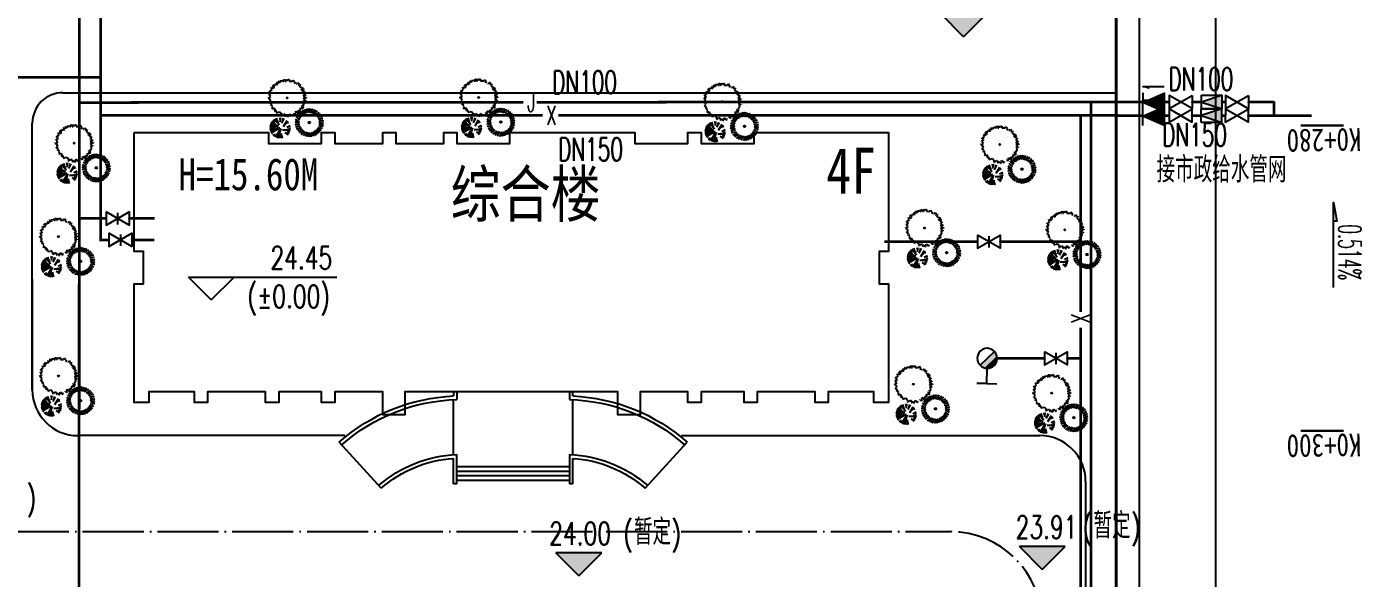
# Model space of a CAD drawing. Header units: millimetres. Extents: x 418304 to 847498, y 48187 to 111456.
# Drawn here: x 423723.6 to 423811.1, y 55814.3 to 55850.5 of the extents above; entities that cross this region are included whole.
import ezdxf

# ---------------------------------------------------------------- set-up
doc = ezdxf.new("R2010")
doc.units = ezdxf.units.MM
doc.header["$LTSCALE"] = 1000
doc.linetypes.add('DASH', pattern=[0.35, 0.25, -0.1])
doc.linetypes.add('DOTE', pattern=[2.42, 2, -0.2, 0.02, -0.2])
for name, color, linetype in [('A绿-1', 82, 'Continuous'), ('DIM_ELEV', 3, 'Continuous'), ('EQUIP_消火栓', 7, 'Continuous'), ('GROUND', 2, 'Continuous'), ('PIPE-消防', 1, 'Continuous'), ('PIPE-给水', 3, 'Continuous'), ('PUB_TEXT', 7, 'Continuous'), ('TEXT_消防', 7, 'Continuous'), ('TEXT_给水', 7, 'Continuous'), ('TREE', 74, 'Continuous'), ('TWT_TEXT', 7, 'Continuous'), ('VALVE_消防', 7, 'Continuous'), ('VALVE_给水', 7, 'Continuous'), ('道路', 4, 'Continuous'), ('道路中心线', 1, 'DOTE'), ('道路网', 7, 'Continuous'), ('高程设计数据', 7, 'Continuous')]:
    doc.layers.add(name, color=color, linetype=linetype)
doc.styles.add('_TCH_DIM', font='SIMPLEX', dxfattribs={"bigfont": 'GBCBIG'})
doc.styles.add('_TWT_PIPEDN', font='SIMPLEX', dxfattribs={"width": 0.8, "height": 3, "bigfont": 'HZTXT'})
doc.styles.add('_TWT_PIPETEXT', font='SIMPLEX', dxfattribs={"width": 0.8, "height": 3.5, "bigfont": 'HZTXT'})
doc.styles.add('HZ', font='rs.shx', dxfattribs={"width": 0.8, "bigfont": 'hztxt.shx'})
doc.styles.add('等线体', font='simhei.ttf')
doc.styles.add('黑体', font='simhei.ttf', dxfattribs={"width": 0.8, "height": 3.5})
doc.linetypes.add('FENCELINE2', pattern='A,0.25,-0.1,[132,ltypeshp.shx,S=0.1,R=0,X=-0.1,Y=0],-0.1,1', length=1.45)

# ---------------------------------------------------------------- blocks, each defined once
blk = doc.blocks.new('wetrewtewtre')
at = {"layer": '道路网', "color": 8, "linetype": 'Continuous', "lineweight": 30}
for p, q in [((423807.115, 55843.98), (423809.915, 55843.98)), ((423807.115, 55843.98), (423809.915, 55843.98)), ((423807.115, 55823.98), (423809.915, 55823.98)), ((423807.115, 55823.98), (423809.915, 55823.98))]:
    blk.add_line(p, q, dxfattribs=at)
at = {"layer": '道路网', "color": 8, "linetype": 'Continuous', "flags": 128}
for points in [[(423796.515, 56099.98), (423796.515, 55746.271), (423796.515, 55609.271)], [(423796.515, 56099.98), (423796.515, 55746.271), (423796.515, 55609.271)], [(423801.515, 56099.98), (423801.515, 55741.271), (423801.515, 55609.271)], [(423801.515, 56099.98), (423801.515, 55741.271), (423801.515, 55609.271)]]:
    blk.add_lwpolyline(points, dxfattribs=at)
at = {"layer": '道路网', "color": 8, "linetype": 'Continuous', "style": '等线体', "width": 0.8}
for s, p in [('K0+280', (423811.066, 55843.811)), ('K0+280', (423811.066, 55843.811)), ('K0+300', (423811.066, 55823.811)), ('K0+300', (423811.066, 55823.811))]:
    blk.add_text(s, height=1.5, rotation=181.05516, dxfattribs=at).set_placement(p)
blk = doc.blocks.new('106')
at = {"layer": 'A绿-1', "color": 8}
for p, q in [((-0.107, 0.292), (-0.08, 0.447)), ((-0.08, 0.447), (-0.083, 0.396)), ((-0.054, 0.307), (-0.001, 0.455)), ((-0.001, 0.455), (-0.013, 0.405)), ((0, 0.312), (0.078, 0.449)), ((0.054, 0.308), (0.154, 0.429)), ((0.078, 0.449), (0.058, 0.402)), ((0.154, 0.429), (0.127, 0.386)), ((-0.446, 0.074), (-0.399, 0.054)), ((-0.309, -0.004), (-0.446, 0.074)), ((-0.426, 0.15), (-0.383, 0.123)), ((-0.305, 0.05), (-0.426, 0.15)), ((-0.393, 0.223), (-0.356, 0.188)), ((-0.292, 0.103), (-0.393, 0.223)), ((-0.348, 0.288), (-0.318, 0.248)), ((-0.269, 0.153), (-0.348, 0.288)), ((-0.293, 0.345), (-0.27, 0.3)), ((-0.238, 0.198), (-0.293, 0.345)), ((-0.228, 0.391), (-0.213, 0.343)), ((-0.2, 0.237), (-0.228, 0.391)), ((-0.157, 0.425), (-0.15, 0.375)), ((-0.156, 0.269), (-0.157, 0.425)), ((0.107, 0.295), (0.227, 0.396)), ((0.157, 0.272), (0.292, 0.351)), ((0.227, 0.396), (0.193, 0.359)), ((0.202, 0.242), (0.349, 0.296)), ((0.241, 0.203), (0.395, 0.231)), ((0.292, 0.351), (0.252, 0.321)), ((0.273, 0.159), (0.43, 0.16)), ((0.297, 0.11), (0.451, 0.084)), ((0.349, 0.296), (0.304, 0.273)), ((0.311, 0.057), (0.459, 0.005)), ((0.317, 0.003), (0.453, -0.075)), ((0.395, 0.231), (0.347, 0.216)), ((0.43, 0.16), (0.38, 0.153)), ((0.451, 0.084), (0.401, 0.086)), ((0.459, 0.005), (0.41, 0.016)), ((-0.452, -0.006), (-0.402, -0.017)), ((-0.304, -0.058), (-0.452, -0.006)), ((-0.444, -0.085), (-0.393, -0.087)), ((-0.289, -0.111), (-0.444, -0.085)), ((-0.422, -0.161), (-0.372, -0.154)), ((-0.266, -0.16), (-0.422, -0.161)), ((-0.234, -0.204), (-0.388, -0.232)), ((-0.388, -0.232), (-0.34, -0.217)), ((-0.195, -0.243), (-0.342, -0.297)), ((-0.342, -0.297), (-0.297, -0.274)), ((-0.15, -0.273), (-0.285, -0.352)), ((-0.285, -0.352), (-0.245, -0.322)), ((-0.1, -0.296), (-0.22, -0.397)), ((-0.22, -0.397), (-0.185, -0.36)), ((-0.047, -0.309), (-0.147, -0.43)), ((-0.147, -0.43), (-0.12, -0.387)), ((0.007, -0.313), (-0.07, -0.45)), ((-0.07, -0.45), (-0.051, -0.403)), ((0.061, -0.308), (0.009, -0.456)), ((0.009, -0.456), (0.02, -0.406)), ((0.114, -0.293), (0.088, -0.448)), ((0.088, -0.448), (0.09, -0.397)), ((0.164, -0.426), (0.158, -0.376)), ((0.163, -0.27), (0.164, -0.426)), ((0.207, -0.238), (0.236, -0.392)), ((0.236, -0.392), (0.221, -0.344)), ((0.246, -0.199), (0.3, -0.346)), ((0.276, -0.154), (0.356, -0.289)), ((0.3, -0.346), (0.277, -0.301)), ((0.299, -0.104), (0.4, -0.224)), ((0.312, -0.051), (0.433, -0.151)), ((0.356, -0.289), (0.325, -0.249)), ((0.4, -0.224), (0.363, -0.189)), ((0.433, -0.151), (0.391, -0.124)), ((0.453, -0.075), (0.406, -0.055))]:
    blk.add_line(p, q, dxfattribs=at)
blk.add_circle((0, 0), 0.0254, dxfattribs=at)
blk = doc.blocks.new('A$C3C3C514D')
at = {"color": 8}
for p, q in [((754, 3022), (194, 3045)), ((314, 3273), (754, 3022)), ((1605, 3000), (469, 3494)), ((2072, 2430), (549, 3589)), ((1327, 3257), (603, 3647)), ((847, 3366), (661, 3703)), ((900, 3478), (708, 3738)), ((1605, 3000), (751, 3787)), ((984, 3455), (812, 3811)), ((1075, 3468), (865, 3847)), ((1327, 3257), (975, 3955)), ((2179, 2417), (975, 3955)), ((1474, 3317), (1125, 4045)), ((1340, 3596), (1210, 4088)), ((1751, 3803), (1478, 4197)), ((2296, 2298), (1605, 3000)), ((1919, 3296), (1620, 4239)), ((1826, 4286), (1919, 3296)), ((2490, 2732), (3940, 3353)), ((2490, 2732), (4010, 3243)), ((2775, 3382), (3114, 4079)), ((2775, 3382), (3301, 3974)), ((3070, 2927), (4073, 3126)), ((3135, 3755), (3501, 3831)), ((3589, 3756), (3285, 3427)), ((3285, 3427), (3744, 3603)), ((3564, 3199), (3831, 3501)), ((3688, 3053), (4142, 2976)), ((985, 2274), (0, 2152)), ((510, 2000), (1, 2202)), ((1376, 2264), (3, 2272)), ((1065, 1996), (5, 2012)), ((439, 1909), (9, 1960)), ((1448, 2052), (10, 2362)), ((774, 2001), (13, 1915)), ((2135, 2150), (22, 1847)), ((2135, 2150), (33, 2466)), ((658, 1927), (45, 1758)), ((533, 2271), (50, 2633)), ((51, 1686), (1027, 1810)), ((1836, 2067), (97, 1514)), ((539, 1655), (143, 1412)), ((1751, 1563), (187, 1276)), ((546, 1182), (227, 1190)), ((1385, 1488), (279, 1092)), ((1531, 1264), (321, 1022)), ((918, 1321), (379, 933)), ((1951, 1835), (483, 794)), ((1027, 1810), (539, 1655)), ((539, 1655), (539, 1655)), ((1302, 1353), (558, 706)), ((1440, 1141), (558, 706)), ((973, 832), (600, 662)), ((1178, 1009), (672, 590)), ((1152, 750), (691, 573)), ((1353, 1023), (748, 521)), ((1404, 827), (806, 473)), ((1951, 1835), (898, 404)), ((1238, 716), (947, 369)), ((1258, 561), (1009, 329)), ((1871, 1681), (1102, 274)), ((1384, 524), (1212, 216)), ((1477, 961), (1309, 172)), ((1942, 612), (1418, 129)), ((2147, 905), (1570, 80)), ((2209, 1495), (1767, 35)), ((2115, 529), (1808, 28)), ((2013, 694), (1897, 15)), ((2216, 1566), (2051, 2)), ((2220, 538), (2146, 0)), ((2176, 1176), (2243, 2)), ((2674, 953), (3081, 210)), ((2790, 723), (2896, 122)), ((2861, 1371), (3697, 653)), ((2938, 2122), (4093, 1221)), ((3120, 1141), (3574, 536)), ((3125, 1964), (4195, 1522)), ((3516, 2534), (4262, 2582)), ((3556, 2540), (4283, 2465)), ((3824, 1674), (4261, 1716)), ((4209, 1516), (3824, 1674))]:
    blk.add_line(p, q, dxfattribs=at)
blk = doc.blocks.new('004')
at = {"layer": 'A绿-1', "color": 8}
for p, q in [((-699, 834), (-770, 749)), ((-691, 762), (-699, 834)), ((-534, 794), (-691, 762)), ((-511, 892), (-605, 840)), ((-605, 840), (-534, 794)), ((-456, 866), (-511, 892)), ((-401, 899), (-456, 866)), ((-354, 971), (-440, 997)), ((-440, 997), (-401, 899)), ((-283, 860), (-354, 971)), ((-276, 925), (-283, 860)), ((-244, 925), (-276, 925)), ((-205, 1023), (-268, 997)), ((-268, 997), (-244, 925)), ((-182, 945), (-205, 1023)), ((-134, 964), (-182, 945)), ((70, 1036), (-9, 1030)), ((-9, 1030), (-9, 991)), ((70, 977), (70, 1036)), ((93, 938), (70, 977)), ((132, 906), (93, 938)), ((179, 1023), (132, 906)), ((250, 1017), (179, 1023)), ((266, 945), (250, 1017)), ((321, 912), (266, 945)), ((360, 945), (321, 977)), ((321, 977), (321, 912)), ((360, 847), (360, 945)), ((399, 814), (360, 847)), ((438, 853), (399, 814)), ((478, 827), (438, 853)), ((525, 879), (478, 827)), ((564, 847), (525, 879)), ((532, 768), (564, 847)), ((572, 703), (532, 768)), ((-1068, 284), (-1052, 317)), ((-942, 226), (-1068, 284)), ((-1060, 128), (-1052, 186)), ((-966, 56), (-1060, 128)), ((-1052, 317), (-911, 278)), ((-1052, 186), (-950, 121)), ((-1052, -69), (-1052, 3)), ((-1052, 3), (-966, -3)), ((-982, 428), (-966, 461)), ((-927, 415), (-982, 428)), ((-966, 461), (-864, 454)), ((-966, -3), (-966, 56)), ((-950, 121), (-942, 226)), ((-942, 369), (-927, 415)), ((-887, 324), (-942, 369)), ((-911, 278), (-887, 324)), ((-872, 605), (-895, 533)), ((-895, 533), (-864, 481)), ((-825, 585), (-872, 605)), ((-864, 454), (-840, 461)), ((-793, 644), (-825, 585)), ((-762, 716), (-809, 677)), ((-809, 677), (-793, 644)), ((-770, 749), (-723, 742)), ((-723, 651), (-762, 716)), ((-723, 742), (-691, 683)), ((-691, 683), (-723, 651)), ((564, 670), (572, 703)), ((595, 638), (564, 670)), ((658, 664), (595, 638)), ((697, 618), (658, 664)), ((744, 670), (697, 618)), ((783, 605), (744, 670)), ((791, 481), (783, 605)), ((830, 500), (791, 481)), ((807, 409), (870, 487)), ((838, 343), (807, 409)), ((870, 487), (830, 500)), ((932, 363), (838, 343)), ((932, 200), (885, 200)), ((885, 200), (909, 160)), ((925, 101), (901, 69)), ((901, 69), (972, 16)), ((909, 278), (964, 311)), ((932, 232), (909, 278)), ((909, 160), (972, 160)), ((972, 160), (925, 101)), ((964, 311), (932, 363)), ((972, 16), (972, -69)), ((-1044, -154), (-1068, -193)), ((-1068, -193), (-1029, -219)), ((-989, -108), (-1052, -69)), ((-982, -173), (-1044, -154)), ((-1029, -219), (-1005, -166)), ((-1013, -278), (-989, -258)), ((-997, -310), (-1013, -278)), ((-919, -356), (-997, -310)), ((-974, -173), (-989, -108)), ((-989, -258), (-950, -278)), ((-934, -180), (-974, -173)), ((-950, -278), (-927, -251)), ((-942, -526), (-927, -480)), ((-864, -500), (-942, -526)), ((-927, -251), (-934, -180)), ((-927, -480), (-887, -441)), ((-887, -441), (-919, -356)), ((-887, -585), (-840, -533)), ((-848, -644), (-887, -585)), ((-840, -533), (-864, -500)), ((-801, -585), (-848, -644)), ((-762, -618), (-801, -585)), ((-636, -729), (-715, -657)), ((-683, -788), (-636, -729)), ((556, -735), (493, -761)), ((650, -794), (556, -735)), ((705, -637), (666, -683)), ((666, -683), (674, -761)), ((760, -650), (705, -637)), ((783, -618), (760, -650)), ((776, -513), (768, -552)), ((768, -552), (830, -585)), ((799, -448), (776, -513)), ((807, -618), (783, -618)), ((815, -493), (799, -448)), ((830, -585), (807, -618)), ((862, -474), (815, -493)), ((870, -278), (846, -336)), ((846, -336), (885, -435)), ((885, -435), (862, -474)), ((948, -310), (870, -278)), ((972, -69), (901, -95)), ((901, -95), (901, -180)), ((901, -180), (948, -219)), ((948, -219), (972, -271)), ((972, -271), (948, -310)), ((-629, -853), (-683, -788)), ((-574, -801), (-629, -853)), ((-401, -853), (-574, -801)), ((-425, -944), (-401, -853)), ((-385, -964), (-425, -944)), ((-338, -944), (-385, -964)), ((-299, -944), (-338, -944)), ((-260, -1010), (-299, -944)), ((-229, -912), (-260, -1010)), ((-182, -912), (-229, -912)), ((-189, -1010), (-182, -912)), ((-127, -1023), (-189, -1010)), ((-119, -938), (-127, -1023)), ((-56, -958), (-119, -938)), ((-56, -1010), (-56, -958)), ((-17, -997), (-56, -1010)), ((70, -1016), (-17, -997)), ((109, -925), (70, -951)), ((70, -951), (70, -1016)), ((132, -1023), (109, -925)), ((195, -997), (132, -1023)), ((226, -944), (164, -944)), ((164, -944), (195, -997)), ((250, -984), (226, -944)), ((297, -964), (250, -984)), ((297, -833), (274, -918)), ((274, -918), (297, -964)), ((328, -912), (297, -833)), ((360, -918), (328, -912)), ((383, -892), (360, -918)), ((407, -866), (383, -892)), ((438, -873), (407, -866)), ((423, -886), (438, -873)), ((454, -918), (423, -886)), ((470, -807), (446, -801)), ((446, -801), (485, -853)), ((564, -853), (454, -918)), ((509, -794), (470, -807)), ((485, -853), (548, -833)), ((493, -761), (509, -794)), ((548, -833), (564, -853)), ((674, -761), (650, -794))]:
    blk.add_line(p, q, dxfattribs=at)
blk.add_circle((-32, 10), 31.3, dxfattribs=at)
blk = doc.blocks.new('11')
for p, q in [((1263901, 151282), (1263901, 154886)), ((1271701, 151282), (1271701, 154886)), ((1271501, 149373), (1271501, 151292))]:
    blk.add_line(p, q)
at = {"color": 7}
blk.add_line((1263901, 149373), (1264101, 149373), dxfattribs=at)
at = {"layer": 'GROUND', "color": 7}
for p, q in [((1263901, 155127), (1263901, 155413)), ((1264101, 155413), (1264101, 154893)), ((1271501, 155413), (1271501, 154893)), ((1271701, 155413), (1271701, 155127)), ((1259147, 149080), (1256412, 152108)), ((1264101, 151292), (1264101, 149373)), ((1276455, 149080), (1279189, 152108)), ((1263901, 149373), (1263901, 151041)), ((1271501, 150514), (1264101, 150514)), ((1271701, 149373), (1271701, 151041)), ((1271501, 150214), (1264101, 150214)), ((1271501, 149914), (1264101, 149914)), ((1271501, 149614), (1264101, 149614)), ((1271501, 149373), (1271701, 149373))]:
    blk.add_line(p, q, dxfattribs=at)
for centre, radius, start, end in [((1264413, 143058), 12080, 92.42993, 131.47503), ((1264413, 143058), 11840, 91.51079, 131.46276), ((1271189, 143058), 11840, 48.53724, 88.48921), ((1271189, 143058), 12080, 48.52497, 87.57007), ((1264413, 143058), 8240, 92.17111, 131.19297), ((1271189, 143058), 8240, 48.80703, 87.82889), ((1264413, 143058), 8000, 93.67061, 131.16635), ((1271189, 143058), 8000, 48.83365, 86.32939)]:
    blk.add_arc(centre, radius, start, end, dxfattribs=at)
blk = doc.blocks.new('$VALVE$00000296')
for points in [[(-125, 72), (-125, -72), (125, 72), (125, -72), (-125, 72)], [(0, 60), (0, -64)]]:
    blk.add_lwpolyline(points)
for p in [(-125, 0), (125, 0)]:
    blk.add_point(p)
blk = doc.blocks.new('$TwtSys$00000385')
for p, q in [((0, 331), (-130, 331)), ((0, 331), (0, 131)), ((0, 331), (130, 331)), ((92, 92), (-92, -92))]:
    blk.add_line(p, q)
for start, end in [(135, 315), (315, 135)]:
    blk.add_arc((0, 0), 131, start, end)
at = {"color": 0}
for points in [[(-34, 127), (-127, 34), (34, 127), (-127, -34)], [(-93, 93), (-93, 93), (-34, 127), (-127, 34)], [(34, 127), (-127, -34), (93, 93), (-93, -93)]]:
    blk.add_solid(points, dxfattribs=at)
blk = doc.blocks.new('$VALVE$00000752')
for p, q in [((-112.5, 75), (112.5, 75)), ((112.5, 75), (112.5, -75)), ((112.5, -75), (-112.5, -75))]:
    blk.add_line(p, q)
blk.add_lwpolyline([(-112.5, -75), (112.5, 0), (-112.5, 75)], close=True)
for p in [(-112.5, 0), (112.5, 0)]:
    blk.add_point(p)
blk.add_solid([(-112.5, 75), (112.5, 0), (-112.5, -75)])
blk = doc.blocks.new('$VALVE$00000295')
blk.add_lwpolyline([(-125, 72), (-125, -72), (125, 72), (125, -72), (-125, 72)])
for p in [(-125, 0), (125, 0)]:
    blk.add_point(p)
blk = doc.blocks.new('$VALVE$00000656')
for p, q in [((-113, 110), (-113, -100)), ((118, -164), (-119, -164))]:
    blk.add_line(p, q)
blk.add_lwpolyline([(119, 5, 203, 0, 0), (-113, 5, 0, 0, 0)], format="xyseb")
blk.add_lwpolyline([(119, 107), (-113, 5), (119, -97)], close=True)
for p in [(-113, 5), (119, 5)]:
    blk.add_point(p)
blk.add_solid([(-44, -164), (-44, -139), (-119, -164)])

msp = doc.modelspace()

# ---------------------------------------------------------------- hatches: boundary and pattern name
at = {"layer": 'DIM_ELEV'}
for points in [[(423785.021, 55849.796), (423786.521, 55851.296), (423783.521, 55851.296)], [(423759.812, 55814.488), (423761.312, 55815.988), (423758.312, 55815.988)], [(423790.172, 55814.904), (423791.672, 55816.404), (423788.672, 55816.404)]]:
    msp.add_hatch(color=256, dxfattribs=at).paths.add_polyline_path(points)
at = {"layer": 'PIPE-消防', "linetype": 'Continuous'}
for points in [[(423728.493, 55836.491), (423728.493, 55836.403), (423728.405, 55836.403)], [(423728.493, 55836.491), (423728.405, 55836.491), (423728.405, 55836.403)]]:
    msp.add_hatch(color=256, dxfattribs=at).paths.add_polyline_path(points)
at = {"layer": 'PIPE-给水', "linetype": 'Continuous'}
for points in [[(423794.953, 55845.529), (423794.953, 55845.616), (423794.952, 55845.441)], [(423794.953, 55845.529), (423794.952, 55845.441), (423794.953, 55845.616)]]:
    msp.add_hatch(color=256, dxfattribs=at).paths.add_polyline_path(points)

# ---------------------------------------------------------------- linework, layer by layer
at = {"color": 1, "linetype": 'DASH', "ltscale": 0.02, "const_width": 0.2}
msp.add_lwpolyline([(423795.015, 55713.137), (423431.612, 55713.172), (423431.612, 55853.106), (423600.93, 55853.106), (423600.93, 56107.48), (423785.939, 56107.48), (423795.015, 56099.312), (423795.015, 55713.137)], dxfattribs=at)
at = {"linetype": 'FENCELINE2', "ltscale": 0.005, "const_width": 0.1}
msp.add_lwpolyline([(423795.015, 55955.485), (423795.015, 55713.137)], dxfattribs=at)
msp.add_lwpolyline([(423730.675, 55843.491), (423730.675, 55835.751), (423731.275, 55835.751), (423731.275, 55833.591), (423730.675, 55833.591), (423730.675, 55825.851), (423731.675, 55825.851), (423731.675, 55826.551), (423734.615, 55826.551), (423734.615, 55825.851), (423735.515, 55825.851), (423735.515, 55826.551), (423739.275, 55826.551), (423739.275, 55825.851), (423740.175, 55825.851), (423740.175, 55826.551), (423742.945, 55826.551), (423742.945, 55825.851), (423743.845, 55825.851), (423743.845, 55826.551), (423746.945, 55826.551), (423746.945, 55825.051), (423748.445, 55825.051), (423748.445, 55826.551), (423762.345, 55826.551), (423762.345, 55825.051), (423763.845, 55825.051), (423763.845, 55826.551), (423766.945, 55826.551), (423766.945, 55825.851), (423767.845, 55825.851), (423767.845, 55826.551), (423770.615, 55826.551), (423770.615, 55825.851), (423771.515, 55825.851), (423771.515, 55826.551), (423775.275, 55826.551), (423775.275, 55825.851), (423776.175, 55825.851), (423776.175, 55826.551), (423779.115, 55826.551), (423779.115, 55825.851), (423780.115, 55825.851), (423780.115, 55833.591), (423779.515, 55833.591), (423779.515, 55835.751), (423780.115, 55835.751), (423780.115, 55843.491), (423771.275, 55843.491), (423771.275, 55842.791), (423767.845, 55842.791), (423767.845, 55843.491), (423766.945, 55843.491), (423766.945, 55842.791), (423763.515, 55842.791), (423763.515, 55843.491), (423755.275, 55843.491), (423755.275, 55842.791), (423751.845, 55842.791), (423751.845, 55843.491), (423750.945, 55843.491), (423750.945, 55842.791), (423747.845, 55842.791), (423747.845, 55843.491), (423746.945, 55843.491), (423746.945, 55842.791), (423743.845, 55842.791), (423743.845, 55843.491), (423742.945, 55843.491), (423742.945, 55842.791), (423739.515, 55842.791), (423739.515, 55843.491)], close=True)
at = {"layer": 'DIM_ELEV'}
for p, q in [((423785.021, 55849.796), (423783.521, 55851.296)), ((423785.021, 55849.796), (423786.521, 55851.296)), ((423735.737, 55832.554), (423734.237, 55834.054)), ((423734.237, 55834.054), (423743.964, 55834.054)), ((423735.737, 55832.554), (423737.237, 55834.054)), ((423759.812, 55814.488), (423758.312, 55815.988)), ((423761.312, 55815.988), (423758.312, 55815.988)), ((423759.812, 55814.488), (423761.312, 55815.988)), ((423790.172, 55814.904), (423788.672, 55816.404)), ((423791.672, 55816.404), (423788.672, 55816.404)), ((423790.172, 55814.904), (423791.672, 55816.404))]:
    msp.add_line(p, q, dxfattribs=at)
at = {"layer": 'PIPE-消防', "linetype": 'Continuous', "ltscale": 0.005, "const_width": 0.175}
for points in [[(423728.493, 55858.005), (423728.493, 55847.131)], [(423710.095, 55847.131), (423728.493, 55847.131)], [(423728.493, 55847.131), (423728.493, 55844.641)], [(423728.493, 55844.641), (423757.437, 55844.641)], [(423728.493, 55844.641), (423728.493, 55836.491)], [(423758.47, 55844.641), (423792.689, 55844.641)], [(423792.689, 55836.371), (423792.689, 55844.641)], [(423792.689, 55844.641), (423796.743, 55844.634)], [(423798.133, 55844.632), (423798.476, 55844.632)], [(423799.978, 55844.629), (423800.587, 55844.628)], [(423801.937, 55844.626), (423802.165, 55844.626)], [(423803.668, 55844.623), (423807.823, 55844.617)], [(423728.493, 55836.491), (423729.037, 55836.491)], [(423730.537, 55836.491), (423732.007, 55836.491)], [(423779.825, 55836.371), (423785.921, 55836.371)], [(423787.421, 55836.371), (423792.689, 55836.371)], [(423792.689, 55831.773), (423792.689, 55836.371)], [(423792.689, 55805.57), (423792.689, 55830.74)], [(423787.233, 55828.732), (423790.314, 55828.732)], [(423791.814, 55828.732), (423792.689, 55828.732)]]:
    msp.add_lwpolyline(points, dxfattribs=at)
at = {"layer": 'PIPE-给水', "linetype": 'Continuous', "ltscale": 0.005, "const_width": 0.175}
for points in [[(423727.091, 55856.849), (423727.085, 55845.486)], [(423727.085, 55845.486), (423727.083, 55793.651)], [(423756.176, 55845.505), (423727.085, 55845.486)], [(423793.317, 55845.528), (423757.057, 55845.505)], [(423794.953, 55845.529), (423793.317, 55845.528)], [(423793.376, 55845.435), (423793.376, 55806.498)], [(423794.953, 55845.529), (423796.755, 55845.526)], [(423798.145, 55845.524), (423798.488, 55845.523)], [(423799.991, 55845.52), (423800.6, 55845.519)], [(423801.95, 55845.517), (423802.178, 55845.517)], [(423803.68, 55845.514), (423805.363, 55845.511)], [(423805.363, 55845.565), (423805.363, 55845.511)], [(423805.363, 55845.511), (423805.363, 55844.621)], [(423727.081, 55837.891), (423728.849, 55837.891)], [(423730.349, 55837.891), (423732.034, 55837.891)]]:
    msp.add_lwpolyline(points, dxfattribs=at)
at = {"layer": '道路', "color": 8}
for p, q in [((423726.015, 55846.131), (423795.015, 55846.131)), ((423724.015, 55826.671), (423724.015, 55844.131)), ((423724.015, 55833.923), (423724.015, 55826.671)), ((423744.485, 55823.671), (423727.015, 55823.671)), ((423766.544, 55823.671), (423790.015, 55823.671)), ((423793.015, 55820.671), (423793.015, 55759.411))]:
    msp.add_line(p, q, dxfattribs=at)
for centre, radius, start, end in [((423726.015, 55844.131), 2, 90, 180), ((423727.015, 55826.671), 3, 180, 270), ((423790.015, 55820.671), 3, 0, 90)]:
    msp.add_arc(centre, radius, start, end, dxfattribs=at)
at = {"layer": '道路中心线', "color": 8, "linetype": 'DOTE', "ltscale": 0.002}
msp.add_line((423717.513, 55817.382), (423784.156, 55817.382), dxfattribs=at)
for centre, radius, start, end in [((423726.513, 55843.068), 9, 90, 180), ((423784.156, 55811.382), 6, 0, 90)]:
    msp.add_arc(centre, radius, start, end, dxfattribs=at)
at = {"layer": '高程设计数据', "color": 4, "linetype": 'Continuous', "flags": 128}
msp.add_lwpolyline([(423809.262, 55833.364), (423809.257, 55838.937), (423809.481, 55837.72), (423809.258, 55837.72)], dxfattribs=at)
msp.add_lwpolyline([(423809.262, 55833.364), (423809.257, 55838.937), (423809.481, 55837.72), (423809.258, 55837.72)], dxfattribs=at)

# ---------------------------------------------------------------- block references
msp.add_blockref('wetrewtewtre', (0, 0))
at = {"color": 0, "xscale": -0.001, "yscale": 0.001, "zscale": 0.001, "rotation": 359.9999999996567}
msp.add_blockref('11', (425023.316, 55671.138), dxfattribs=at)
at = {"layer": 'A绿-1'}
for name, p, xscale, yscale, zscale, rotation in [('004', (423740.67, 55845.789), 0.00116705121472478, 0.00116705121472478, -0.00116705121472478, 196.4296013010655), ('004', (423753.216, 55845.819), 0.00116705121472478, 0.00116705121472478, -0.00116705121472478, 196.4296013010655), ('004', (423769.175, 55845.543), 0.00116705121472478, 0.00116705121472478, -0.00116705121472478, 196.4296013010655), ('106', (423742.161, 55844.175), 2.039962694467977, 2.039962694607675, 2.039962694502081, 264.9820240038009), ('106', (423754.707, 55844.205), 2.039962694467977, 2.039962694607675, 2.039962694502081, 264.9820240038009), ('106', (423770.666, 55843.929), 2.039962694467977, 2.039962694607675, 2.039962694502081, 264.9820240038009), ('004', (423726.718, 55842.824), 0.00116705121472478, 0.00116705121472478, -0.00116705121472478, 196.4296013010655), ('004', (423787.354, 55842.737), 0.00116705121472478, 0.00116705121472478, -0.00116705121472478, 196.4296013010655), ('106', (423728.21, 55841.21), 2.039962694467977, 2.039962694607675, 2.039962694502081, 264.9820240038009), ('106', (423788.845, 55841.123), 2.039962694467977, 2.039962694607675, 2.039962694502081, 264.9820240038009), ('004', (423782.42, 55837.273), 0.00116705121472478, 0.00116705121472478, -0.00116705121472478, 196.4296013010655), ('004', (423791.618, 55837.149), 0.00116705121472478, 0.00116705121472478, -0.00116705121472478, 196.4296013010655), ('004', (423725.69, 55836.7), 0.00116705121472478, 0.00116705121472478, -0.00116705121472478, 196.4296013010655), ('106', (423727.182, 55835.086), 2.039962694467977, 2.039962694607675, 2.039962694502081, 264.9820240038009), ('106', (423783.911, 55835.659), 2.039962694467977, 2.039962694607675, 2.039962694502081, 264.9820240038009), ('106', (423793.109, 55835.535), 2.039962694467977, 2.039962694607675, 2.039962694502081, 264.9820240038009), ('004', (423725.69, 55827.575), 0.00116705121472478, 0.00116705121472478, -0.00116705121472478, 196.4296013010655), ('004', (423781.691, 55827.036), 0.00116705121472478, 0.00116705121472478, -0.00116705121472478, 196.4296013010655), ('004', (423790.751, 55826.456), 0.00116705121472478, 0.00116705121472478, -0.00116705121472478, 196.4296013010655), ('106', (423727.182, 55825.961), 2.039962694467977, 2.039962694607675, 2.039962694502081, 264.9820240038009), ('106', (423783.182, 55825.422), 2.039962694467977, 2.039962694607675, 2.039962694502081, 264.9820240038009), ('106', (423792.242, 55824.842), 2.039962694467977, 2.039962694607675, 2.039962694502081, 264.9820240038009)]:
    msp.add_blockref(name, p, dxfattribs=dict(at, xscale=xscale, yscale=yscale, zscale=zscale, rotation=rotation))
at = {"layer": 'EQUIP_消火栓', "xscale": 0.005, "yscale": 0.005, "zscale": 0.005, "rotation": 179.0879830738692}
msp.add_blockref('$TwtSys$00000385', (423786.57, 55828.732), dxfattribs=at)
at = {"layer": 'TREE', "color": 8, "extrusion": (0, 0, -1), "xscale": 0.0003134301259033954, "yscale": 0.0003134301259033954, "zscale": 0.0003134301259033955, "rotation": 158.3064505472057}
for p in [(-423739.367, 55844.195), (-423751.913, 55844.225), (-423767.872, 55843.949), (-423725.416, 55841.23), (-423786.051, 55841.143), (-423781.117, 55835.679), (-423790.315, 55835.555), (-423724.387, 55835.106), (-423724.387, 55825.981), (-423780.388, 55825.442), (-423789.448, 55824.862)]:
    msp.add_blockref('A$C3C3C514D', p, dxfattribs=at)
at = {"layer": 'VALVE_消防', "xscale": 0.006, "zscale": 0.006}
for name, p, yscale, rotation in [('$VALVE$00000656', (423797.45, 55845.525), -0.006, 359.9035725073854), ('$VALVE$00000656', (423797.438, 55844.633), -0.006, 359.9083866239183), ('$VALVE$00000296', (423729.599, 55837.891), 0.006, 4.208164228646649e-10)]:
    msp.add_blockref(name, p, dxfattribs=dict(at, yscale=yscale, rotation=rotation))
at = {"layer": 'VALVE_消防', "xscale": 0.006, "yscale": 0.006, "zscale": 0.006}
for p in [(423729.787, 55836.491), (423786.671, 55836.371), (423791.064, 55828.732)]:
    msp.add_blockref('$VALVE$00000296', p, dxfattribs=at)
at = {"layer": 'VALVE_给水', "yscale": 0.006, "zscale": 0.006}
for name, p, xscale, rotation in [('$VALVE$00000295', (423799.239, 55845.522), -0.006, 359.9035725073854), ('$VALVE$00000752', (423801.275, 55845.518), 0.006, 179.9035725073854), ('$VALVE$00000295', (423802.929, 55845.516), -0.006, 359.9035725073854), ('$VALVE$00000295', (423799.227, 55844.63), -0.006, 359.9083866239183), ('$VALVE$00000752', (423801.262, 55844.627), 0.006, 179.9083866239183), ('$VALVE$00000295', (423802.916, 55844.625), -0.006, 359.9083866239183)]:
    msp.add_blockref(name, p, dxfattribs=dict(at, xscale=xscale, rotation=rotation))

# ---------------------------------------------------------------- texts
at = {"layer": 'PUB_TEXT'}
for s, height, style, width, p in [('4F', 3.0042, '黑体', 0.8, (423776.02, 55839.518)), ('H=15.60M', 2.103, '黑体', 0.8, (423733.592, 55839.737)), ('综合楼', 3.0042, '黑体', 0.8, (423751.413, 55837.995)), ('24.45', 1.4875, '_TCH_DIM', 0.705882, (423739.614, 55834.579)), ('(%%P0.00)', 1.4875, '_TCH_DIM', 0.705882, (423738.114, 55832.041)), (')', 1.488, '_TCH_DIM', 0.705882, (423723.644, 55818.821)), ('23.91', 1.4875, '_TCH_DIM', 0.705882, (423788.429, 55816.929)), ('(', 1.488, '_TCH_DIM', 0.705882, (423792.829, 55816.929)), (')', 1.488, '_TCH_DIM', 0.705882, (423795.986, 55816.929)), ('24.00', 1.4875, '_TCH_DIM', 0.705882, (423757.877, 55816.513)), ('(', 1.488, '_TCH_DIM', 0.705882, (423762.727, 55816.513)), (')', 1.488, '_TCH_DIM', 0.705882, (423765.884, 55816.513))]:
    msp.add_text(s, height=height, dxfattribs=dict(at, style=style, width=width)).set_placement(p)
at = {"layer": 'PUB_TEXT', "style": '_TCH_DIM'}
for p in [(423763.427, 55816.513), (423793.529, 55816.929)]:
    msp.add_text('暂定', height=1.6879, dxfattribs=at).set_placement(p)
at = {"layer": 'TEXT_消防', "style": '_TWT_PIPETEXT', "width": 0.64}
msp.add_text('X', height=1.25, dxfattribs=at).set_placement((423757.687, 55844.016))
at = {"layer": 'TEXT_消防', "linetype": 'Continuous', "style": '_TWT_PIPEDN', "width": 0.64}
msp.add_text('DN150', height=1.5, rotation=359.90839, dxfattribs=at).set_placement((423798.033, 55842.629))
msp.add_text('DN150', height=1.5, dxfattribs=at).set_placement((423758.465, 55841.672))
at = {"layer": 'TEXT_消防', "style": '_TWT_PIPETEXT', "width": 0.64}
msp.add_text('X', height=1.25, rotation=90, dxfattribs=at).set_placement((423793.314, 55830.99))
at = {"layer": 'TEXT_给水', "linetype": 'Continuous', "style": '_TWT_PIPEDN', "width": 0.64}
for rotation, p in [(0.03601, (423758.075, 55846.065)), (359.90357, (423798.448, 55846.278))]:
    msp.add_text('DN100', height=1.5, rotation=rotation, dxfattribs=at).set_placement(p)
at = {"layer": 'TEXT_给水', "style": '_TWT_PIPETEXT', "width": 0.64}
msp.add_text('J', height=1.25, rotation=0.03601, dxfattribs=at).set_placement((423756.427, 55844.88))
at = {"layer": 'TWT_TEXT', "style": '_TCH_DIM'}
msp.add_text('接市政给水管网', height=1.6879, dxfattribs=at).set_placement((423797.662, 55840.248))
at = {"layer": '高程设计数据', "color": 1, "linetype": 'Continuous', "style": 'HZ', "width": 0.5}
msp.add_text('0.514%%%', height=1.5, rotation=269.92167, dxfattribs=at).set_placement((423809.574, 55837.511))
msp.add_text('0.514%%%', height=1.5, rotation=269.92167, dxfattribs=at).set_placement((423809.574, 55837.511))

doc.saveas('drawing.dxf')
